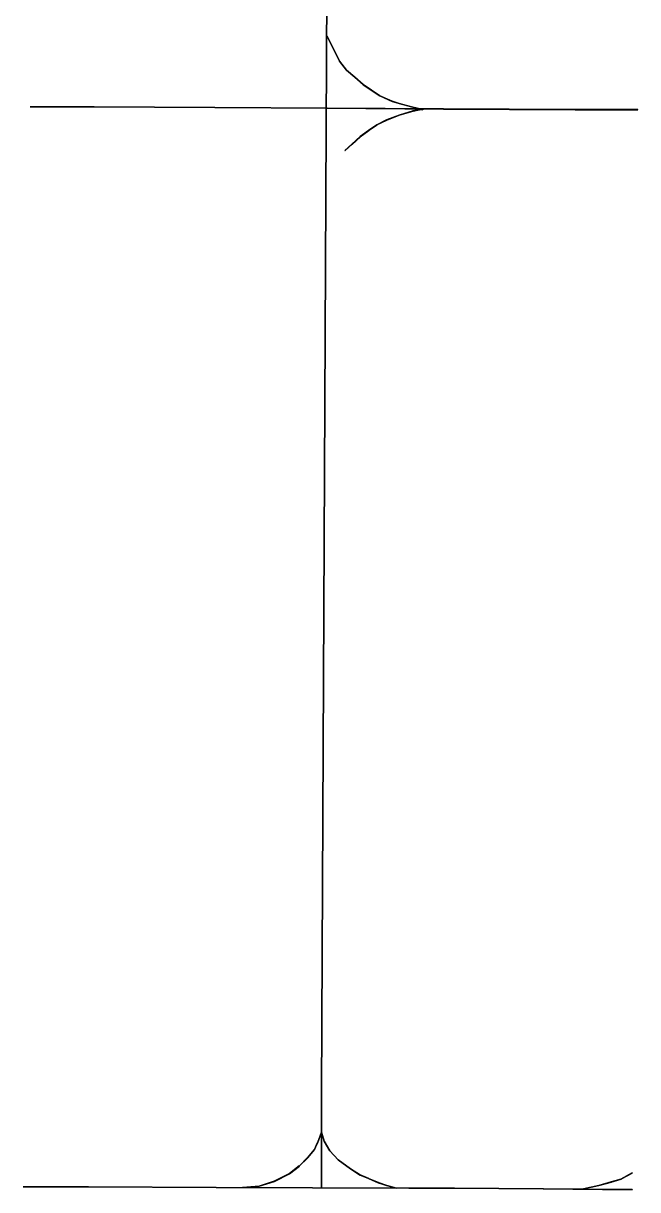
# Model space of a CAD drawing. Extents: x -291248544 to -291003570, y 98625193 to 98746984.
# Drawn here: x -291089287 to -291079147, y 98637050 to 98656306 of the extents above; entities that cross this region are included whole.
import ezdxf

# ---------------------------------------------------------------- set-up
doc = ezdxf.new("R2010")
doc.units = 0

msp = doc.modelspace()

# ---------------------------------------------------------------- linework, layer by layer
at = {"layer": 'mg_to_dxf', "color": 2}
for points in [[(-291084274.29, 98657992.82), (-291084275.29, 98657993.83), (-291084366.85, 98638663.75), (-291084365.84, 98638664.75)], [(-291084365.84, 98638664.75), (-291084364.85, 98638663.74), (-291084273.29, 98657993.8), (-291084274.29, 98657992.82)], [(-291084274.07, 98656093.15), (-291084273.62, 98656094.49), (-291084275.41, 98656093.6), (-291084274.07, 98656093.15)], [(-291084274.07, 98656093.15), (-291084275.41, 98656093.6), (-291084068.93, 98655680.63), (-291084068.52, 98655682.06)], [(-291084068.52, 98655682.06), (-291084067.22, 98655681.69), (-291084273.62, 98656094.49), (-291084274.07, 98656093.15)], [(-291084067.99, 98655681.21), (-291084067.75, 98655682.54), (-291084069.46, 98655681.47), (-291084067.99, 98655681.21)], [(-291084067.99, 98655681.21), (-291084069.46, 98655681.47), (-291083954.28, 98655531.74), (-291083954.16, 98655533.24)], [(-291084068.32, 98655681.65), (-291084067.43, 98655682.1), (-291084069.37, 98655681.53), (-291084068.07, 98655681.16)], [(-291084068.07, 98655681.16), (-291084069.37, 98655681.53), (-291084068.93, 98655680.63), (-291084068.52, 98655682.06)], [(-291084068.52, 98655682.06), (-291084068.93, 98655680.63), (-291084067.22, 98655681.69), (-291084068.52, 98655682.06)], [(-291084068.52, 98655682.06), (-291084068.93, 98655680.63), (-291084067.22, 98655681.69), (-291084068.52, 98655682.06)], [(-291084068.32, 98655681.65), (-291084067.43, 98655682.1), (-291084067.22, 98655681.69), (-291084068.52, 98655682.06)], [(-291083954.16, 98655533.24), (-291083952.83, 98655533.14), (-291084067.75, 98655682.54), (-291084067.99, 98655681.21)], [(-291083953.47, 98655532.51), (-291083953.52, 98655533.86), (-291083954.97, 98655532.46), (-291083953.47, 98655532.51)], [(-291083953.47, 98655532.51), (-291083954.97, 98655532.46), (-291083816.8, 98655417.32), (-291083816.91, 98655418.72)], [(-291083954.16, 98655533.24), (-291083954.28, 98655531.74), (-291083952.83, 98655533.14), (-291083954.16, 98655533.24)], [(-291083816.91, 98655418.72), (-291083815.49, 98655418.83), (-291083953.52, 98655533.86), (-291083953.47, 98655532.51)], [(-291083816.16, 98655418.06), (-291083816.24, 98655419.49), (-291083817.56, 98655417.98), (-291083816.16, 98655418.06)], [(-291083816.16, 98655418.06), (-291083817.56, 98655417.98), (-291083679.45, 98655291.38), (-291083679.57, 98655292.85)], [(-291083816.91, 98655418.72), (-291083816.8, 98655417.32), (-291083815.49, 98655418.83), (-291083816.91, 98655418.72)], [(-291083679.57, 98655292.85), (-291083678.21, 98655292.96), (-291083816.24, 98655419.49), (-291083816.16, 98655418.06)], [(-291083678.78, 98655292.23), (-291083679, 98655293.58), (-291083680.24, 98655292), (-291083678.78, 98655292.23)], [(-291083678.78, 98655292.23), (-291083680.24, 98655292), (-291083404.61, 98655108.25), (-291083404.96, 98655109.68)], [(-291083679.57, 98655292.85), (-291083679.45, 98655291.38), (-291083678.21, 98655292.96), (-291083679.57, 98655292.85)], [(-291083404.96, 98655109.68), (-291083403.64, 98655110.01), (-291083679, 98655293.58), (-291083678.78, 98655292.23)], [(-291083404.08, 98655109.2), (-291083404.52, 98655110.49), (-291083405.48, 98655108.73), (-291083404.08, 98655109.2)], [(-291083404.08, 98655109.2), (-291083405.48, 98655108.73), (-291083198.44, 98655016.71), (-291083199.01, 98655018.06)], [(-291083404.96, 98655109.68), (-291083404.61, 98655108.25), (-291083403.64, 98655110.01), (-291083404.96, 98655109.68)], [(-291083199.01, 98655018.06), (-291083197.74, 98655018.59), (-291083404.52, 98655110.49), (-291083404.08, 98655109.2)], [(-291089171.86, 98654926.3), (-291089172.86, 98654927.3), (-291089172.86, 98654925.3), (-291089171.86, 98654926.3)], [(-291088120.01, 98654926.3), (-291088119, 98654927.3), (-291089172.86, 98654927.3), (-291089171.86, 98654926.3)], [(-291089171.86, 98654926.3), (-291089172.86, 98654925.3), (-291088119.01, 98654925.3), (-291088120.01, 98654926.3)], [(-291088120.01, 98654926.3), (-291088119.01, 98654925.3), (-291088119, 98654927.3), (-291088120.01, 98654926.3)], [(-291088119.01, 98654926.3), (-291088120, 98654927.3), (-291088120.01, 98654925.3), (-291088119.01, 98654926.3)], [(-291088119.01, 98654926.3), (-291088120.01, 98654925.3), (-291086127.74, 98654913.85), (-291086128.73, 98654914.86)], [(-291086128.73, 98654914.86), (-291086127.73, 98654915.85), (-291088120, 98654927.3), (-291088119.01, 98654926.3)], [(-291086127.73, 98654914.85), (-291086128.73, 98654915.86), (-291086128.74, 98654913.86), (-291086127.73, 98654914.85)], [(-291086127.73, 98654914.85), (-291086128.74, 98654913.86), (-291084273.8, 98654902.41), (-291084274.79, 98654903.41)], [(-291084274.79, 98654903.41), (-291084273.79, 98654904.41), (-291086128.73, 98654915.86), (-291086127.73, 98654914.85)], [(-291086128.73, 98654914.86), (-291086127.74, 98654913.85), (-291086127.73, 98654915.85), (-291086128.73, 98654914.86)], [(-291084273.79, 98654903.41), (-291084274.79, 98654904.41), (-291084274.8, 98654902.41), (-291084273.79, 98654903.41)], [(-291084273.79, 98654903.41), (-291084274.8, 98654902.41), (-291082351.19, 98654890.96), (-291082352.18, 98654891.97)], [(-291084274.79, 98654903.41), (-291084273.8, 98654902.41), (-291084273.79, 98654904.41), (-291084274.79, 98654903.41)], [(-291082352.18, 98654891.97), (-291082351.18, 98654892.96), (-291084274.79, 98654904.41), (-291084273.79, 98654903.41)], [(-291083198.07, 98655017.71), (-291083198.68, 98655018.94), (-291083199.38, 98655017.06), (-291083198.07, 98655017.71)], [(-291083198.07, 98655017.71), (-291083199.38, 98655017.06), (-291083083.91, 98654982.42), (-291083084.59, 98654983.66)], [(-291083199.01, 98655018.06), (-291083198.44, 98655016.71), (-291083197.74, 98655018.59), (-291083199.01, 98655018.06)], [(-291083084.59, 98654983.66), (-291083083.35, 98654984.34), (-291083198.68, 98655018.94), (-291083198.07, 98655017.71)], [(-291082855.7, 98654857.49), (-291082854.98, 98654858.75), (-291083084.91, 98654789.77), (-291083083.63, 98654789.11)], [(-291083083.62, 98654983.39), (-291083084.31, 98654984.62), (-291083084.87, 98654982.69), (-291083083.62, 98654983.39)], [(-291083083.62, 98654983.39), (-291083084.87, 98654982.69), (-291082877.89, 98654925.2), (-291082878.59, 98654926.43)], [(-291083084.59, 98654983.66), (-291083083.91, 98654982.42), (-291083083.35, 98654984.34), (-291083084.59, 98654983.66)], [(-291082878.59, 98654926.43), (-291082877.38, 98654927.13), (-291083084.31, 98654984.62), (-291083083.62, 98654983.39)], [(-291083083.63, 98654789.11), (-291083084.26, 98654787.88), (-291082854.51, 98654856.81), (-291082855.7, 98654857.49)], [(-291082877.63, 98654926.18), (-291082878.34, 98654927.39), (-291082878.85, 98654925.45), (-291082877.63, 98654926.18)], [(-291082877.63, 98654926.18), (-291082878.85, 98654925.45), (-291082694.76, 98654879.43), (-291082695.49, 98654880.64)], [(-291082878.59, 98654926.43), (-291082877.89, 98654925.2), (-291082877.38, 98654927.13), (-291082878.59, 98654926.43)], [(-291082695.49, 98654880.64), (-291082694.28, 98654881.37), (-291082878.34, 98654927.39), (-291082877.63, 98654926.18)], [(-291082672.61, 98654891.88), (-291082671.81, 98654893.04), (-291082855.95, 98654858.52), (-291082854.73, 98654857.73)], [(-291082854.73, 98654857.73), (-291082855.95, 98654858.52), (-291082855.48, 98654856.57), (-291082854.73, 98654857.73)], [(-291082855.7, 98654857.49), (-291082854.51, 98654856.81), (-291082854.98, 98654858.75), (-291082855.7, 98654857.49)], [(-291082854.73, 98654857.73), (-291082855.48, 98654856.57), (-291082671.44, 98654891.08), (-291082672.61, 98654891.88)], [(-291082695.49, 98654880.64), (-291082694.76, 98654879.43), (-291082694.28, 98654881.37), (-291082695.49, 98654880.64)], [(-291082672.61, 98654891.88), (-291082671.44, 98654891.08), (-291082671.81, 98654893.04), (-291082672.61, 98654891.88)], [(-291082351.18, 98654891.97), (-291082352.18, 98654892.97), (-291082352.19, 98654890.97), (-291082351.18, 98654891.97)], [(-291082351.18, 98654891.97), (-291082352.19, 98654890.97), (-291080176.81, 98654879.52), (-291080177.81, 98654880.53)], [(-291080177.81, 98654880.53), (-291080176.8, 98654881.52), (-291082352.18, 98654892.97), (-291082351.18, 98654891.97)], [(-291082352.18, 98654891.97), (-291082351.19, 98654890.96), (-291082351.18, 98654892.96), (-291082352.18, 98654891.97)], [(-291080177.81, 98654880.53), (-291080176.81, 98654879.52), (-291080176.8, 98654881.52), (-291080177.81, 98654880.53)], [(-291080176.81, 98654880.52), (-291080177.8, 98654881.52), (-291080177.81, 98654879.52), (-291080176.81, 98654880.52)], [(-291080176.81, 98654880.52), (-291080177.81, 98654879.52), (-291079146.84, 98654879.52), (-291079147.84, 98654880.52)], [(-291079147.84, 98654880.52), (-291079146.84, 98654881.52), (-291080177.8, 98654881.52), (-291080176.81, 98654880.52)], [(-291079147.84, 98654880.52), (-291079146.84, 98654879.52), (-291079146.84, 98654881.52), (-291079147.84, 98654880.52)], [(-291083290.55, 98654708.64), (-291083290.06, 98654710), (-291083451.27, 98654629.4), (-291083449.87, 98654628.98)], [(-291083449.87, 98654628.98), (-291083450.26, 98654627.66), (-291083289.25, 98654708.17), (-291083290.55, 98654708.64)], [(-291083084.57, 98654788.79), (-291083083.97, 98654790.1), (-291083290.97, 98654709.6), (-291083289.63, 98654709.04)], [(-291083289.63, 98654709.04), (-291083290.97, 98654709.6), (-291083290.16, 98654707.77), (-291083289.63, 98654709.04)], [(-291083290.55, 98654708.64), (-291083289.25, 98654708.17), (-291083290.06, 98654710), (-291083290.55, 98654708.64)], [(-291083289.63, 98654709.04), (-291083290.16, 98654707.77), (-291083083.31, 98654788.21), (-291083084.57, 98654788.79)], [(-291083083.63, 98654789.11), (-291083084.91, 98654789.77), (-291083084.26, 98654787.88), (-291083083.63, 98654789.11)], [(-291083084.57, 98654788.79), (-291083083.31, 98654788.21), (-291083083.97, 98654790.1), (-291083084.57, 98654788.79)], [(-291083588.05, 98654536.9), (-291083587.82, 98654538.32), (-291083726.02, 98654434.67), (-291083724.58, 98654434.5)], [(-291083724.58, 98654434.5), (-291083724.74, 98654433.13), (-291083586.67, 98654536.68), (-291083588.05, 98654536.9)], [(-291083450.73, 98654628.48), (-291083450.4, 98654629.9), (-291083588.64, 98654537.74), (-291083587.23, 98654537.48)], [(-291083587.23, 98654537.48), (-291083588.64, 98654537.74), (-291083587.48, 98654536.11), (-291083587.23, 98654537.48)], [(-291083588.05, 98654536.9), (-291083586.67, 98654536.68), (-291083587.82, 98654538.32), (-291083588.05, 98654536.9)], [(-291083587.23, 98654537.48), (-291083587.48, 98654536.11), (-291083449.4, 98654628.16), (-291083450.73, 98654628.48)], [(-291083449.87, 98654628.98), (-291083451.27, 98654629.4), (-291083450.26, 98654627.66), (-291083449.87, 98654628.98)], [(-291083450.73, 98654628.48), (-291083449.4, 98654628.16), (-291083450.4, 98654629.9), (-291083450.73, 98654628.48)], [(-291083862.68, 98654307.98), (-291083862.61, 98654309.39), (-291083977.79, 98654205.73), (-291083976.37, 98654205.66)], [(-291083976.37, 98654205.66), (-291083976.45, 98654204.24), (-291083861.26, 98654307.91), (-291083862.68, 98654307.98)], [(-291083725.34, 98654433.87), (-291083725.25, 98654435.31), (-291083863.35, 98654308.72), (-291083861.94, 98654308.66)], [(-291083861.94, 98654308.66), (-291083863.35, 98654308.72), (-291083862, 98654307.24), (-291083861.94, 98654308.66)], [(-291083862.68, 98654307.98), (-291083861.26, 98654307.91), (-291083862.61, 98654309.39), (-291083862.68, 98654307.98)], [(-291083861.94, 98654308.66), (-291083862, 98654307.24), (-291083723.97, 98654433.77), (-291083725.34, 98654433.87)], [(-291083724.58, 98654434.5), (-291083726.02, 98654434.67), (-291083724.74, 98654433.13), (-291083724.58, 98654434.5)], [(-291083725.34, 98654433.87), (-291083723.97, 98654433.77), (-291083725.25, 98654435.31), (-291083725.34, 98654433.87)], [(-291083976.37, 98654205.66), (-291083977.79, 98654205.73), (-291083976.45, 98654204.24), (-291083976.37, 98654205.66)], [(-291084365.84, 98638664.75), (-291084366.85, 98638663.75), (-291084364.85, 98638663.74), (-291084365.84, 98638664.75)], [(-291084365.84, 98638663.75), (-291084366.84, 98638664.75), (-291084366.84, 98637073.02), (-291084365.84, 98637074.02)], [(-291084365.84, 98638663.75), (-291084364.84, 98638664.75), (-291084366.84, 98638664.75), (-291084365.84, 98638663.75)], [(-291084365.84, 98637074.02), (-291084364.84, 98637073.02), (-291084364.84, 98638664.75), (-291084365.84, 98638663.75)], [(-291084366.02, 98638000.02), (-291084366.61, 98638001.31), (-291084435.61, 98637817.29), (-291084434.33, 98637817.85)], [(-291084434.33, 98637817.85), (-291084433.76, 98637816.54), (-291084364.73, 98638000.61), (-291084366.02, 98638000.02)], [(-291084365.7, 98638000.01), (-291084365.04, 98638001.26), (-291084366.95, 98638000.67), (-291084365.7, 98638000.01)], [(-291084365.7, 98638000.01), (-291084366.95, 98638000.67), (-291084320.84, 98637850.83), (-291084320.22, 98637852.2)], [(-291084366.02, 98638000.02), (-291084364.73, 98638000.61), (-291084366.61, 98638001.31), (-291084366.02, 98638000.02)], [(-291084320.22, 98637852.2), (-291084319, 98637851.63), (-291084365.04, 98638001.26), (-291084365.7, 98638000.01)], [(-291084480.61, 98637714), (-291084480.82, 98637715.31), (-291084595.79, 98637577.35), (-291084594.41, 98637577.44)], [(-291084594.41, 98637577.44), (-291084594.31, 98637576), (-291084479.11, 98637714.24), (-291084480.61, 98637714)], [(-291084434.71, 98637816.93), (-291084435.23, 98637818.22), (-291084481.35, 98637714.46), (-291084480.08, 98637714.85)], [(-291084480.08, 98637714.85), (-291084481.35, 98637714.46), (-291084479.63, 98637713.39), (-291084480.08, 98637714.85)], [(-291084480.61, 98637714), (-291084479.11, 98637714.24), (-291084480.82, 98637715.31), (-291084480.61, 98637714)], [(-291084480.08, 98637714.85), (-291084479.63, 98637713.39), (-291084433.38, 98637817.46), (-291084434.71, 98637816.93)], [(-291084434.33, 98637817.85), (-291084435.61, 98637817.29), (-291084433.76, 98637816.54), (-291084434.33, 98637817.85)], [(-291084434.71, 98637816.93), (-291084433.38, 98637817.46), (-291084435.23, 98637818.22), (-291084434.71, 98637816.93)], [(-291084319.82, 98637851.28), (-291084319.39, 98637852.55), (-291084321.24, 98637851.75), (-291084319.82, 98637851.28)], [(-291084319.82, 98637851.28), (-291084321.24, 98637851.75), (-291084229.08, 98637690.47), (-291084228.77, 98637691.93)], [(-291084320.22, 98637852.2), (-291084320.84, 98637850.83), (-291084319, 98637851.63), (-291084320.22, 98637852.2)], [(-291084228.77, 98637691.93), (-291084227.45, 98637691.66), (-291084319.39, 98637852.55), (-291084319.82, 98637851.28)], [(-291084595.08, 98637576.7), (-291084595.11, 98637578.09), (-291084733.07, 98637440.12), (-291084731.7, 98637440.08)], [(-291084731.7, 98637440.08), (-291084731.75, 98637438.62), (-291084593.63, 98637576.74), (-291084595.08, 98637576.7)], [(-291084594.41, 98637577.44), (-291084595.79, 98637577.35), (-291084594.31, 98637576), (-291084594.41, 98637577.44)], [(-291084595.08, 98637576.7), (-291084593.63, 98637576.74), (-291084595.11, 98637578.09), (-291084595.08, 98637576.7)], [(-291084228.17, 98637691.13), (-291084228.05, 98637692.46), (-291084229.67, 98637691.27), (-291084228.17, 98637691.13)], [(-291084228.17, 98637691.13), (-291084229.67, 98637691.27), (-291084091.51, 98637541.6), (-291084091.53, 98637543.09)], [(-291084228.77, 98637691.93), (-291084229.08, 98637690.47), (-291084227.45, 98637691.66), (-291084228.77, 98637691.93)], [(-291084091.53, 98637543.09), (-291084090.18, 98637543.11), (-291084228.05, 98637692.46), (-291084228.17, 98637691.13)], [(-291084090.78, 98637542.43), (-291084090.93, 98637543.77), (-291084092.26, 98637542.27), (-291084090.78, 98637542.43)], [(-291084090.78, 98637542.43), (-291084092.26, 98637542.27), (-291083885.35, 98637392.83), (-291083885.6, 98637394.24)], [(-291084091.53, 98637543.09), (-291084091.51, 98637541.6), (-291084090.18, 98637543.11), (-291084091.53, 98637543.09)], [(-291083885.6, 98637394.24), (-291083884.22, 98637394.49), (-291084090.93, 98637543.77), (-291084090.78, 98637542.43)], [(-291084892.72, 98637313.62), (-291084892.36, 98637314.92), (-291085144.87, 98637188.66), (-291085143.59, 98637188.18)], [(-291085143.59, 98637188.18), (-291085144.11, 98637186.8), (-291084891.29, 98637313.22), (-291084892.72, 98637313.62)], [(-291084732.45, 98637439.42), (-291084732.33, 98637440.79), (-291084893.21, 98637314.38), (-291084891.88, 98637314.15)], [(-291084891.88, 98637314.15), (-291084893.21, 98637314.38), (-291084892.13, 98637312.68), (-291084891.88, 98637314.15)], [(-291084892.72, 98637313.62), (-291084891.29, 98637313.22), (-291084892.36, 98637314.92), (-291084892.72, 98637313.62)], [(-291084891.88, 98637314.15), (-291084892.13, 98637312.68), (-291084731, 98637439.29), (-291084732.45, 98637439.42)], [(-291084731.7, 98637440.08), (-291084733.07, 98637440.12), (-291084731.75, 98637438.62), (-291084731.7, 98637440.08)], [(-291084732.45, 98637439.42), (-291084731, 98637439.29), (-291084732.33, 98637440.79), (-291084732.45, 98637439.42)], [(-291083884.77, 98637393.68), (-291083885.05, 98637395.05), (-291083886.18, 98637393.4), (-291083884.77, 98637393.68)], [(-291083884.77, 98637393.68), (-291083886.18, 98637393.4), (-291083725.02, 98637289.79), (-291083725.4, 98637291.23)], [(-291083885.6, 98637394.24), (-291083885.35, 98637392.83), (-291083884.22, 98637394.49), (-291083885.6, 98637394.24)], [(-291083725.4, 98637291.23), (-291083724.09, 98637291.57), (-291083885.05, 98637395.05), (-291083884.77, 98637393.68)], [(-291079239.33, 98637325.04), (-291079238.95, 98637326.4), (-291079422.82, 98637222.97), (-291079421.56, 98637222.54)], [(-291079421.56, 98637222.54), (-291079422.05, 98637221.11), (-291079237.97, 98637324.66), (-291079239.33, 98637325.04)], [(-291079239.33, 98637325.04), (-291079237.97, 98637324.66), (-291079238.95, 98637326.4), (-291079239.33, 98637325.04)], [(-291085144.52, 98637187.81), (-291085143.94, 98637189.04), (-291085396.49, 98637108.68), (-291085395.33, 98637108)], [(-291085395.33, 98637108), (-291085396.1, 98637106.71), (-291085143.19, 98637187.18), (-291085144.52, 98637187.81)], [(-291085143.59, 98637188.18), (-291085144.87, 98637188.66), (-291085144.11, 98637186.8), (-291085143.59, 98637188.18)], [(-291085144.52, 98637187.81), (-291085143.19, 98637187.18), (-291085143.94, 98637189.04), (-291085144.52, 98637187.81)], [(-291083724.51, 98637290.76), (-291083724.97, 98637292.04), (-291083725.91, 98637290.26), (-291083724.51, 98637290.76)], [(-291083724.51, 98637290.76), (-291083725.91, 98637290.26), (-291083587.57, 98637232.62), (-291083588.11, 98637233.93)], [(-291083725.4, 98637291.23), (-291083725.02, 98637289.79), (-291083724.09, 98637291.57), (-291083725.4, 98637291.23)], [(-291083588.11, 98637233.93), (-291083586.8, 98637234.46), (-291083724.97, 98637292.04), (-291083724.51, 98637290.76)], [(-291083587.19, 98637233.54), (-291083587.72, 98637234.85), (-291083588.5, 98637233.01), (-291083587.19, 98637233.54)], [(-291083587.19, 98637233.54), (-291083588.5, 98637233.01), (-291083427.32, 98637163.94), (-291083427.89, 98637165.27)], [(-291083588.11, 98637233.93), (-291083587.57, 98637232.62), (-291083586.8, 98637234.46), (-291083588.11, 98637233.93)], [(-291083427.89, 98637165.27), (-291083426.61, 98637165.81), (-291083587.72, 98637234.85), (-291083587.19, 98637233.54)], [(-291083426.95, 98637164.91), (-291083427.55, 98637166.16), (-291083428.26, 98637164.29), (-291083426.95, 98637164.91)], [(-291083426.95, 98637164.91), (-291083428.26, 98637164.29), (-291083289.92, 98637118.18), (-291083290.57, 98637119.45)], [(-291083427.89, 98637165.27), (-291083427.32, 98637163.94), (-291083426.61, 98637165.81), (-291083427.89, 98637165.27)], [(-291083290.57, 98637119.45), (-291083289.33, 98637120.09), (-291083427.55, 98637166.16), (-291083426.95, 98637164.91)], [(-291083289.62, 98637119.16), (-291083290.29, 98637120.39), (-291083290.88, 98637118.48), (-291083289.62, 98637119.16)], [(-291083289.62, 98637119.16), (-291083290.88, 98637118.48), (-291083129.68, 98637072.42), (-291083130.36, 98637073.65)], [(-291083290.57, 98637119.45), (-291083289.92, 98637118.18), (-291083289.33, 98637120.09), (-291083290.57, 98637119.45)], [(-291083130.36, 98637073.65), (-291083129.13, 98637074.34), (-291083290.29, 98637120.39), (-291083289.62, 98637119.16)], [(-291079788.7, 98637119.18), (-291079787.97, 98637120.37), (-291080040.69, 98637062.94), (-291080039.49, 98637062.18)], [(-291080039.49, 98637062.18), (-291080040.24, 98637060.99), (-291079787.48, 98637118.43), (-291079788.7, 98637119.18)], [(-291079582.7, 98637176.38), (-291079582, 98637177.61), (-291079788.93, 98637120.13), (-291079787.73, 98637119.43)], [(-291079787.73, 98637119.43), (-291079788.93, 98637120.13), (-291079788.45, 98637118.19), (-291079787.73, 98637119.43)], [(-291079788.7, 98637119.18), (-291079787.48, 98637118.43), (-291079787.97, 98637120.37), (-291079788.7, 98637119.18)], [(-291079787.73, 98637119.43), (-291079788.45, 98637118.19), (-291079581.46, 98637175.68), (-291079582.7, 98637176.38)], [(-291079422.48, 98637222.15), (-291079421.9, 98637223.36), (-291079582.97, 98637177.34), (-291079581.73, 98637176.65)], [(-291079581.73, 98637176.65), (-291079582.97, 98637177.34), (-291079582.42, 98637175.41), (-291079581.73, 98637176.65)], [(-291079582.7, 98637176.38), (-291079581.46, 98637175.68), (-291079582, 98637177.61), (-291079582.7, 98637176.38)], [(-291079581.73, 98637176.65), (-291079582.42, 98637175.41), (-291079421.13, 98637221.5), (-291079422.48, 98637222.15)], [(-291079421.56, 98637222.54), (-291079422.82, 98637222.97), (-291079422.05, 98637221.11), (-291079421.56, 98637222.54)], [(-291079422.48, 98637222.15), (-291079421.13, 98637221.5), (-291079421.9, 98637223.36), (-291079422.48, 98637222.15)], [(-291089286.3, 98637096.41), (-291089287.3, 98637097.41), (-291089287.3, 98637095.41), (-291089286.3, 98637096.41)], [(-291088211.56, 98637096.41), (-291088210.56, 98637097.41), (-291089287.3, 98637097.41), (-291089286.3, 98637096.41)], [(-291089286.3, 98637096.41), (-291089287.3, 98637095.41), (-291088210.56, 98637095.41), (-291088211.56, 98637096.41)], [(-291088210.56, 98637096.4), (-291088211.56, 98637097.41), (-291088211.56, 98637095.41), (-291088210.56, 98637096.4)], [(-291086105.85, 98637084.96), (-291086104.84, 98637085.96), (-291088211.56, 98637097.41), (-291088210.56, 98637096.4)], [(-291088211.56, 98637096.41), (-291088210.56, 98637095.41), (-291088210.56, 98637097.41), (-291088211.56, 98637096.41)], [(-291088210.56, 98637096.4), (-291088211.56, 98637095.41), (-291086104.85, 98637083.96), (-291086105.85, 98637084.96)], [(-291086104.85, 98637084.96), (-291086105.84, 98637085.96), (-291086105.85, 98637083.96), (-291086104.85, 98637084.96)], [(-291086105.85, 98637084.96), (-291086104.85, 98637083.96), (-291086104.84, 98637085.96), (-291086105.85, 98637084.96)], [(-291086104.85, 98637084.96), (-291086105.85, 98637083.96), (-291082923.39, 98637072.52), (-291082924.39, 98637073.52)], [(-291082924.39, 98637073.52), (-291082923.39, 98637074.52), (-291086105.84, 98637085.96), (-291086104.85, 98637084.96)], [(-291085396.31, 98637107.81), (-291085395.51, 98637108.88), (-291085671.05, 98637085.92), (-291085669.97, 98637085)], [(-291085669.97, 98637085), (-291085671.05, 98637085.92), (-291085670.89, 98637083.92), (-291085669.97, 98637085)], [(-291085669.97, 98637085), (-291085670.89, 98637083.92), (-291085395.12, 98637106.9), (-291085396.31, 98637107.81)], [(-291085395.33, 98637108), (-291085396.49, 98637108.68), (-291085396.1, 98637106.71), (-291085395.33, 98637108)], [(-291085396.31, 98637107.81), (-291085395.12, 98637106.9), (-291085395.51, 98637108.88), (-291085396.31, 98637107.81)], [(-291084365.84, 98637074.02), (-291084366.84, 98637073.02), (-291084364.84, 98637073.02), (-291084365.84, 98637074.02)], [(-291083130.36, 98637073.65), (-291083129.68, 98637072.42), (-291083129.13, 98637074.34), (-291083130.36, 98637073.65)], [(-291082923.39, 98637073.52), (-291082924.39, 98637074.52), (-291082924.39, 98637072.52), (-291082923.39, 98637073.52)], [(-291082169.08, 98637073.52), (-291082168.08, 98637074.52), (-291082924.39, 98637074.52), (-291082923.39, 98637073.52)], [(-291082924.39, 98637073.52), (-291082923.39, 98637072.52), (-291082923.39, 98637074.52), (-291082924.39, 98637073.52)], [(-291082923.39, 98637073.52), (-291082924.39, 98637072.52), (-291082168.08, 98637072.52), (-291082169.08, 98637073.52)], [(-291082168.08, 98637073.51), (-291082169.08, 98637074.52), (-291082169.08, 98637072.52), (-291082168.08, 98637073.51)], [(-291080704.24, 98637062.08), (-291080703.23, 98637063.07), (-291082169.08, 98637074.52), (-291082168.08, 98637073.51)], [(-291082169.08, 98637073.52), (-291082168.08, 98637072.52), (-291082168.08, 98637074.52), (-291082169.08, 98637073.52)], [(-291082168.08, 98637073.51), (-291082169.08, 98637072.52), (-291080703.24, 98637061.07), (-291080704.24, 98637062.08)], [(-291080703.24, 98637062.07), (-291080704.23, 98637063.08), (-291080704.24, 98637061.08), (-291080703.24, 98637062.07)], [(-291080704.24, 98637062.08), (-291080703.24, 98637061.07), (-291080703.23, 98637063.07), (-291080704.24, 98637062.08)], [(-291080703.24, 98637062.07), (-291080704.24, 98637061.08), (-291079238.4, 98637049.62), (-291079239.39, 98637050.63)], [(-291079239.39, 98637050.63), (-291079238.38, 98637051.62), (-291080704.23, 98637063.08), (-291080703.24, 98637062.07)], [(-291080039.49, 98637062.18), (-291080040.69, 98637062.94), (-291080040.24, 98637060.99), (-291080039.49, 98637062.18)], [(-291079239.39, 98637050.63), (-291079238.4, 98637049.62), (-291079238.38, 98637051.62), (-291079239.39, 98637050.63)]]:
    msp.add_3dface(points, dxfattribs=at)

doc.saveas('drawing.dxf')
